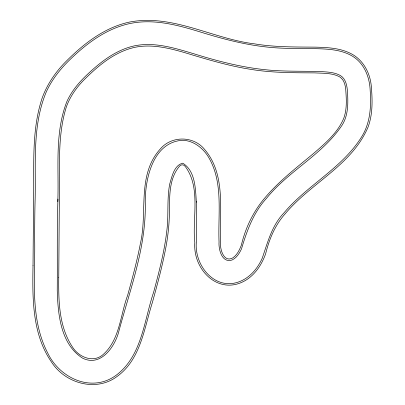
<?xml version="1.0" encoding="UTF-8"?>
<svg xmlns="http://www.w3.org/2000/svg" width="405" height="405" viewBox="0 0 405 405"><rect width="100%" height="100%" fill="white"/><g stroke="black" fill="none" stroke-linecap="round" stroke-linejoin="round"><path stroke-width="0.61" d="M57.804 201.624C59.064 168.364 54.437 133.306 66.865 101.594C71.305 91.657 78.317 83.131 86.103 75.629C99.893 62.481 115.546 49.916 134.602 45.816C154.821 41.715 175.036 48.18 194.258 53.89C217.196 60.998 240.55 67.103 264.485 69.63C282.928 71.731 301.492 70.971 320.006 71.533C326.886 71.989 334.211 72.065 340.382 75.527C346.057 78.985 347.12 86.174 347.515 92.239C348.148 103.3 348.31 115.02 342.316 124.816C322.729 154.639 288.745 170.677 266.546 198.283C253.464 212.519 246.898 230.713 241.507 248.857C239.436 253.282 236.652 257.869 232.055 260.005C221.975 263.407 218.452 249.445 219.049 242.003C217.824 213.45 223.904 181.243 207.562 155.616C201.882 147.187 192.78 140.373 182.275 140.282C153.227 142.352 145.284 177.906 145.243 201.624C146.575 246.169 130.299 288.649 118.923 331.012C115.162 346.427 100.865 367.32 82.559 358.147C60.487 344.002 57.956 314.118 57.237 290.304C57.464 259.909 56.913 229.478 57.956 199.103M196.329 202.146C195.473 189.019 195.423 170.92 182.787 163.2C174.069 165.124 171.882 176.884 169.675 184.164C166.749 199.893 168.88 215.997 166.688 231.817C164.268 252.244 158.973 272.18 153.692 292.015C143.977 320.603 142.15 355.823 116.073 375.324C91.692 393.123 59.722 378.27 47.77 353.15C29.241 317.52 35.61 276.169 34.628 237.593C34.724 225.479 34.734 213.364 35.083 201.255C36.151 164.936 31.853 126.694 46.114 92.299C51.739 79.729 60.421 68.789 70.303 59.297C87.09 43.087 106.677 28.461 129.939 23.53C153.844 18.524 177.977 25.095 200.748 32.116C222.36 38.799 244.342 44.651 266.895 47.031C284.862 49.061 302.955 48.225 320.988 48.828C331.791 49.283 343.015 50.498 352.466 56.194C364.348 63.357 369.714 77.335 370.19 90.68C371.269 106.15 370.378 122.32 362.176 135.953C342.838 167.873 307.552 184.715 283.971 212.883C271.922 225.418 267.72 242.271 262.258 258.157C257.945 267.877 250.781 276.721 240.864 281.06C215.809 292.081 194.258 266.1 196.329 242.387L196.329 201.629M33.023 265.624C32.43 298.156 32.111 333.766 51.308 361.761C64.81 383.206 95.757 392.384 116.939 376.574C140.798 359.453 144.15 328.283 152.422 302.338C157.398 284.32 162.299 266.247 165.782 247.87C168.161 235.366 169.411 222.654 169.447 209.922C169.573 195.286 169.31 178.848 178.959 166.865C180.64 164.172 183.829 164.071 185.51 166.825C201.128 188.138 192.081 218.437 194.815 242.413C192.674 270.464 219.793 297.032 246.913 279.541C255.97 273.496 262.005 263.928 265.624 253.819C269.203 239.274 274.995 225.134 285.13 213.86C310.721 183.05 351.682 165.508 367.998 127.236C372.959 113.977 372.448 99.574 371.253 85.698C370.013 73.472 363.968 61.444 353.271 54.903C341.886 48.063 328.247 47.471 315.323 47.142C294.987 46.985 274.56 47.223 254.431 43.846C212.458 38.764 172.814 13.8 129.63 22.047C103.705 27.586 82.377 44.712 64.243 63.251C54.68 73.28 46.838 85.04 42.135 98.121C31.119 131.281 34.39 166.86 33.564 201.229L33.023 265.624M58.755 277.339C58.497 300.895 58.872 326.45 72.338 346.807C78.302 356.613 92.107 363.077 102.207 355.312C119.784 340.737 120.148 315.454 127.621 295.412C132.389 278.129 137.113 260.8 140.464 243.172C147.703 211.84 136.789 175.137 160.233 149.045C171.376 135.726 193.144 135.695 204.277 149.05C226.385 174.439 219.333 211.38 220.563 241.977C219.707 248.721 223.651 263.169 232.9 257.833C237.198 254.826 239.568 249.885 241.375 245.116C245.546 227.564 253.5 210.98 265.381 197.311C279.784 180.326 297.619 166.84 314.584 152.594C325.969 142.722 337.947 132.344 343.835 118.088C347.186 108.763 346.386 98.653 345.693 88.943C345.156 84.392 343.764 79.329 339.577 76.818C332.004 72.809 323.058 73.366 314.751 72.89C293.271 72.768 271.699 72.849 250.437 69.295C227.964 65.807 206.201 59.095 184.467 52.564C168.48 47.937 151.561 43.902 134.916 47.304C114.169 51.87 97.564 66.263 82.969 80.939C75.831 88.422 69.852 97.124 66.354 106.905C56.771 137.462 60.279 170.115 59.317 201.649L58.755 277.339"/></g></svg>
